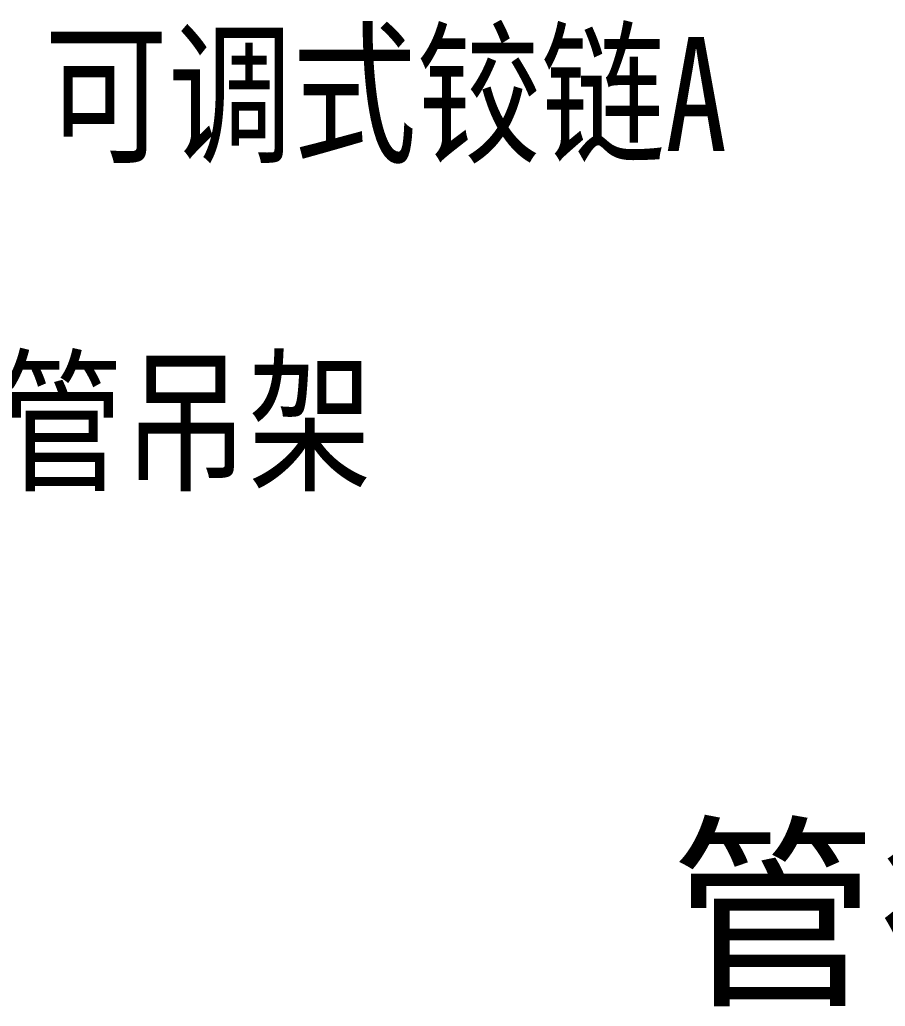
# Model space of a CAD drawing. Extents: x 1036631 to 1215829, y 649019 to 896649.
# Drawn here: x 1135892 to 1137799, y 786072 to 788246 of the extents above; entities that cross this region are included whole.
import ezdxf

# ---------------------------------------------------------------- set-up
doc = ezdxf.new("R2010")
doc.units = 0
doc.header["$LTSCALE"] = 1000
doc.header["$MEASUREMENT"] = 0
doc.layers.add('bz', color=2, linetype='Continuous')
doc.styles.add('HZ', font='txt.shx', dxfattribs={"bigfont": 'hztxt.shx'})
doc.styles.get("Standard").update_dxf_attribs({"font": 'gbenor.shx', "bigfont": 'gbcbig.shx'})

# ---------------------------------------------------------------- blocks, each defined once
blk = doc.blocks.new('gfhhrryyfd')
at = {"char_height": 250.906, "attachment_point": 1}
for s, insert in [('{\\fSimSun|b0|i0|c134|p2;\\W0.8;可调式铰链A}', (3689208.3, -1761423.5)), ('{\\fSimHei|b0|i0|c134|p2;\\W0.8;\\C7;U型管吊架}', (3688699.8, -1762145.6))]:
    blk.add_mtext(s, dxfattribs=dict(at, insert=insert))
at = {"layer": 'bz', "insert": (3690588.4, -1763187.1), "char_height": 334.541, "attachment_point": 1, "style": 'HZ'}
blk.add_mtext('{\\fSimHei|b0|i0|c134|p2;\\W1;\\C7;管径从DN65到DN150}', dxfattribs=at)

msp = doc.modelspace()

# ---------------------------------------------------------------- block references
at = {"lineweight": -3, "xscale": 0.9999959487468004, "yscale": 0.999995949678123, "zscale": 0.9999959495959999}
msp.add_blockref('gfhhrryyfd', (-2553248, 2549623.7), dxfattribs=at)

doc.saveas('drawing.dxf')
